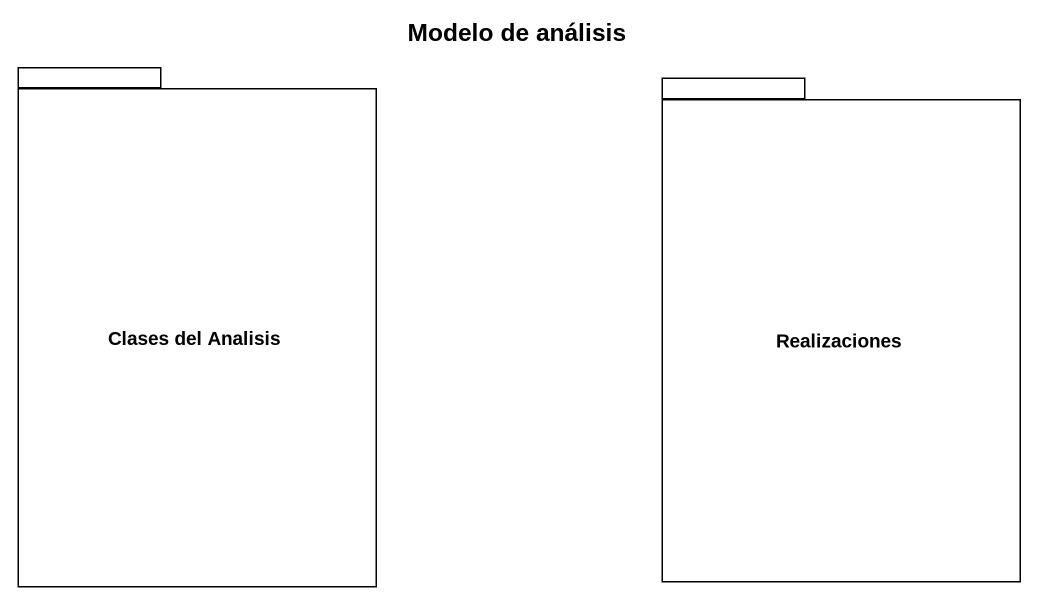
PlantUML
@startuml
title Modelo de análisis
package "Clases del Analisis" as Clases_del_Analisis {
}
package Realizaciones {
}
@enduml
